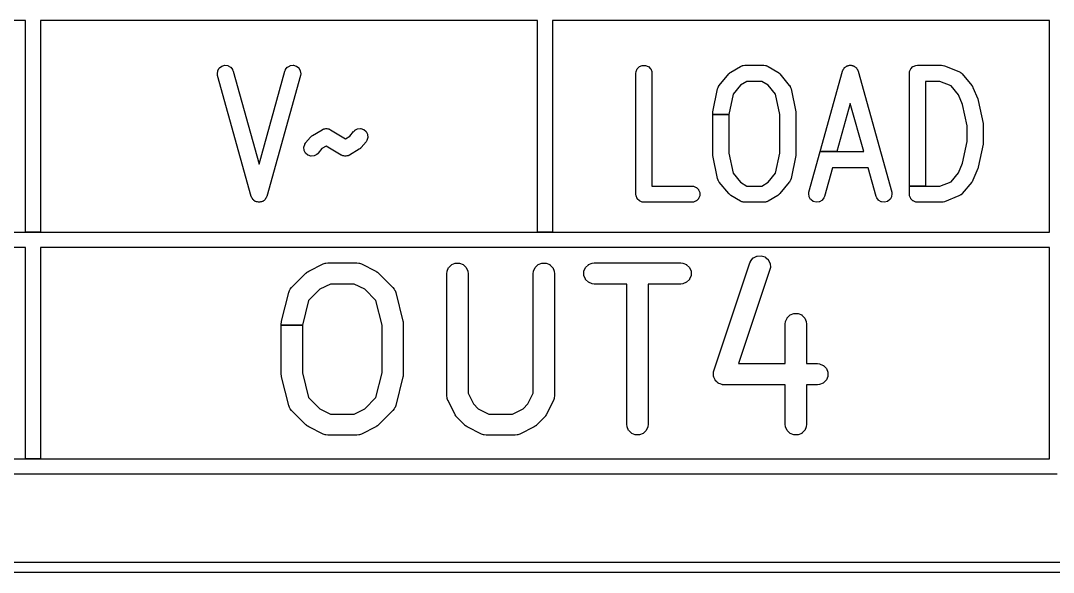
# Model space of a CAD drawing. Header units: inches. Extents: x 0 to 2.68, y 0 to 2.67.
# Drawn here: x 2.0684 to 2.4718, y -0.002 to 0.2136 of the extents above; entities that cross this region are included whole.
import ezdxf

# ---------------------------------------------------------------- set-up
doc = ezdxf.new("R2010")
doc.units = ezdxf.units.IN
doc.header["$MEASUREMENT"] = 0
doc.layers.add('Edge.Cuts', color=254, linetype='CONTINUOUS', true_color=0xd0d2cd)

msp = doc.modelspace()

# ---------------------------------------------------------------- linework, layer by layer
at = {"layer": 'Edge.Cuts', "linetype": 'CONTINUOUS'}
for p, q in [((2.07028, 0.21358), (1.87618, 0.21358)), ((2.07028, 0.13091), (2.07028, 0.21358)), ((2.27028, 0.21358), (2.07618, 0.21358)), ((2.07618, 0.21358), (2.07618, 0.13091)), ((2.27028, 0.13091), (2.27028, 0.21358)), ((2.47028, 0.21358), (2.27618, 0.21358)), ((2.27618, 0.21358), (2.27618, 0.13091)), ((2.47028, 0.13091), (2.47028, 0.21358)), ((2.14527, 0.19282), (2.14541, 0.19397)), ((2.14541, 0.19397), (2.14543, 0.19404)), ((2.14543, 0.19404), (2.146, 0.19504)), ((2.146, 0.19504), (2.14605, 0.1951)), ((2.14605, 0.1951), (2.14696, 0.19581)), ((2.14696, 0.19581), (2.14702, 0.19584)), ((2.14702, 0.19584), (2.14813, 0.19615)), ((2.14813, 0.19615), (2.14821, 0.19616)), ((2.14821, 0.19616), (2.14935, 0.19602)), ((2.14935, 0.19602), (2.14943, 0.19599)), ((2.14943, 0.19599), (2.15043, 0.19543)), ((2.15043, 0.19543), (2.15049, 0.19538)), ((2.15049, 0.19538), (2.1512, 0.19447)), ((2.1512, 0.19447), (2.15123, 0.19442)), ((2.15123, 0.19442), (2.15144, 0.19388)), ((2.15144, 0.19388), (2.15144, 0.19386)), ((2.15144, 0.19386), (2.16153, 0.15754)), ((2.16153, 0.15754), (2.17162, 0.19386)), ((2.17162, 0.19388), (2.17183, 0.19442)), ((2.17162, 0.19386), (2.17162, 0.19388)), ((2.17183, 0.19442), (2.17186, 0.19447)), ((2.17186, 0.19447), (2.17257, 0.19538)), ((2.17257, 0.19538), (2.17263, 0.19543)), ((2.17263, 0.19543), (2.17363, 0.19599)), ((2.17363, 0.19599), (2.17371, 0.19602)), ((2.17371, 0.19602), (2.17485, 0.19616)), ((2.17485, 0.19616), (2.17493, 0.19615)), ((2.17493, 0.19615), (2.17604, 0.19584)), ((2.17604, 0.19584), (2.1761, 0.19581)), ((2.1761, 0.19581), (2.17701, 0.1951)), ((2.17701, 0.1951), (2.17706, 0.19504)), ((2.17706, 0.19504), (2.17763, 0.19404)), ((2.17763, 0.19404), (2.17765, 0.19397)), ((2.17765, 0.19397), (2.17779, 0.19282)), ((2.3087, 0.19304), (2.30876, 0.19361)), ((2.30876, 0.19361), (2.30877, 0.19367)), ((2.30877, 0.19367), (2.30921, 0.19473)), ((2.30921, 0.19473), (2.30925, 0.1948)), ((2.30925, 0.1948), (2.31007, 0.19561)), ((2.31007, 0.19561), (2.31013, 0.19565)), ((2.31013, 0.19565), (2.3112, 0.1961)), ((2.3112, 0.1961), (2.31127, 0.19611)), ((2.31127, 0.19611), (2.31242, 0.19611)), ((2.31242, 0.19611), (2.3125, 0.1961)), ((2.3125, 0.1961), (2.31356, 0.19565)), ((2.31356, 0.19565), (2.31363, 0.19561)), ((2.31363, 0.19561), (2.31444, 0.1948)), ((2.31444, 0.1948), (2.31449, 0.19473)), ((2.31449, 0.19473), (2.31493, 0.19367)), ((2.31493, 0.19367), (2.31494, 0.19361)), ((2.31494, 0.19361), (2.315, 0.19304)), ((2.34585, 0.19347), (2.3496, 0.19572)), ((2.3496, 0.19572), (2.34962, 0.19573)), ((2.34962, 0.19573), (2.35014, 0.19598)), ((2.35014, 0.19598), (2.35019, 0.19599)), ((2.35019, 0.19599), (2.35039, 0.19602)), ((2.35039, 0.19602), (2.35057, 0.1961)), ((2.35057, 0.1961), (2.35062, 0.19611)), ((2.35062, 0.19611), (2.3512, 0.19617)), ((2.3512, 0.19617), (2.35122, 0.19617)), ((2.35122, 0.19617), (2.35872, 0.19617)), ((2.35872, 0.19617), (2.35874, 0.19617)), ((2.35874, 0.19617), (2.35931, 0.19611)), ((2.35931, 0.19611), (2.35937, 0.1961)), ((2.35937, 0.1961), (2.35955, 0.19602)), ((2.35955, 0.19602), (2.35974, 0.19599)), ((2.35974, 0.19599), (2.3598, 0.19598)), ((2.3598, 0.19598), (2.36032, 0.19573)), ((2.36032, 0.19573), (2.36034, 0.19572)), ((2.36034, 0.19572), (2.36409, 0.19347)), ((2.3807, 0.16242), (2.38943, 0.19386)), ((2.38943, 0.19388), (2.38946, 0.19395)), ((2.38943, 0.19386), (2.38943, 0.19388)), ((2.38946, 0.19397), (2.38949, 0.19404)), ((2.38946, 0.19395), (2.38946, 0.19397)), ((2.38949, 0.19404), (2.38952, 0.19409)), ((2.38952, 0.19409), (2.38964, 0.19442)), ((2.38964, 0.19442), (2.38967, 0.19447)), ((2.38967, 0.19447), (2.38988, 0.19474)), ((2.38988, 0.19474), (2.39005, 0.19504)), ((2.39005, 0.19504), (2.3901, 0.1951)), ((2.3901, 0.1951), (2.39026, 0.19522)), ((2.39026, 0.19522), (2.39038, 0.19538)), ((2.39038, 0.19538), (2.39044, 0.19543)), ((2.39044, 0.19543), (2.39074, 0.1956)), ((2.39074, 0.1956), (2.39101, 0.19581)), ((2.39101, 0.19581), (2.39108, 0.19584)), ((2.39108, 0.19584), (2.39127, 0.1959)), ((2.39127, 0.1959), (2.39144, 0.19599)), ((2.39144, 0.19599), (2.39152, 0.19602)), ((2.39152, 0.19602), (2.39186, 0.19606)), ((2.39186, 0.19606), (2.39219, 0.19615)), ((2.39219, 0.19615), (2.39227, 0.19616)), ((2.39227, 0.19616), (2.39246, 0.19613)), ((2.39246, 0.19613), (2.39266, 0.19616)), ((2.39266, 0.19616), (2.39274, 0.19615)), ((2.39274, 0.19615), (2.39307, 0.19606)), ((2.39307, 0.19606), (2.39341, 0.19602)), ((2.39341, 0.19602), (2.39348, 0.19599)), ((2.39348, 0.19599), (2.39366, 0.1959)), ((2.39366, 0.1959), (2.39385, 0.19584)), ((2.39385, 0.19584), (2.39391, 0.19581)), ((2.39391, 0.19581), (2.39419, 0.1956)), ((2.39419, 0.1956), (2.39449, 0.19543)), ((2.39449, 0.19543), (2.39454, 0.19538)), ((2.39454, 0.19538), (2.39467, 0.19522)), ((2.39467, 0.19522), (2.39482, 0.1951)), ((2.39482, 0.1951), (2.39487, 0.19504)), ((2.39487, 0.19504), (2.39504, 0.19474)), ((2.39504, 0.19474), (2.39525, 0.19447)), ((2.39525, 0.19447), (2.39528, 0.19442)), ((2.39528, 0.19442), (2.39541, 0.19409)), ((2.39541, 0.19409), (2.39544, 0.19404)), ((2.39544, 0.19404), (2.39546, 0.19397)), ((2.39546, 0.19397), (2.39547, 0.19395)), ((2.39547, 0.19395), (2.39549, 0.19388)), ((2.39549, 0.19388), (2.3955, 0.19386)), ((2.3955, 0.19386), (2.40862, 0.14662)), ((2.41556, 0.19304), (2.41562, 0.19361)), ((2.41562, 0.19361), (2.41563, 0.19367)), ((2.41563, 0.19367), (2.41607, 0.19473)), ((2.41607, 0.19473), (2.41612, 0.1948)), ((2.41612, 0.1948), (2.41693, 0.19561)), ((2.41693, 0.19561), (2.41699, 0.19565)), ((2.41699, 0.19565), (2.41806, 0.1961)), ((2.41806, 0.1961), (2.41811, 0.19611)), ((2.41811, 0.19611), (2.41869, 0.19617)), ((2.41869, 0.19617), (2.41871, 0.19617)), ((2.41871, 0.19617), (2.42808, 0.19617)), ((2.42808, 0.19617), (2.4281, 0.19617)), ((2.4281, 0.19617), (2.4286, 0.19612)), ((2.4286, 0.19612), (2.42862, 0.19612)), ((2.42862, 0.19612), (2.42868, 0.19611)), ((2.42868, 0.19611), (2.42868, 0.19611)), ((2.42868, 0.19611), (2.42868, 0.19611)), ((2.42868, 0.19611), (2.42868, 0.19611)), ((2.42868, 0.19611), (2.42868, 0.19611)), ((2.42868, 0.19611), (2.42874, 0.1961)), ((2.42874, 0.1961), (2.42875, 0.19609)), ((2.42875, 0.19609), (2.42924, 0.19595)), ((2.42924, 0.19595), (2.42925, 0.19594)), ((2.42925, 0.19594), (2.43488, 0.19369)), ((2.43488, 0.19369), (2.4349, 0.19368)), ((2.4349, 0.19368), (2.43541, 0.19342)), ((2.14527, 0.19276), (2.14527, 0.19282)), ((2.14537, 0.19219), (2.14527, 0.19276)), ((2.14537, 0.19218), (2.14537, 0.19219)), ((2.1585, 0.14493), (2.14537, 0.19218)), ((2.17769, 0.19218), (2.16456, 0.14493)), ((2.17779, 0.19276), (2.17769, 0.19219)), ((2.17769, 0.19219), (2.17769, 0.19218)), ((2.17779, 0.19282), (2.17779, 0.19276)), ((2.3087, 0.19302), (2.3087, 0.19304)), ((2.3087, 0.14577), (2.3087, 0.19302)), ((2.315, 0.19304), (2.315, 0.19302)), ((2.315, 0.19302), (2.315, 0.14892)), ((2.3413, 0.18829), (2.34505, 0.19278)), ((2.34505, 0.19278), (2.34506, 0.1928)), ((2.34506, 0.1928), (2.34529, 0.19302)), ((2.34529, 0.19302), (2.34533, 0.19307)), ((2.34533, 0.19307), (2.34537, 0.19311)), ((2.34537, 0.19311), (2.34542, 0.19316)), ((2.34542, 0.19316), (2.34547, 0.19321)), ((2.34547, 0.19321), (2.34552, 0.19324)), ((2.34552, 0.19324), (2.34558, 0.19327)), ((2.34558, 0.19327), (2.34583, 0.19346)), ((2.34583, 0.19346), (2.34585, 0.19347)), ((2.35209, 0.18987), (2.34955, 0.18834)), ((2.35785, 0.18987), (2.35209, 0.18987)), ((2.36039, 0.18834), (2.35785, 0.18987)), ((2.36409, 0.19347), (2.3641, 0.19346)), ((2.3641, 0.19346), (2.36436, 0.19327)), ((2.36436, 0.19327), (2.36441, 0.19324)), ((2.36441, 0.19324), (2.36446, 0.19321)), ((2.36446, 0.19321), (2.36451, 0.19316)), ((2.36451, 0.19316), (2.36457, 0.19311)), ((2.36457, 0.19311), (2.36461, 0.19307)), ((2.36461, 0.19307), (2.36465, 0.19302)), ((2.36465, 0.19302), (2.36487, 0.1928)), ((2.36487, 0.1928), (2.36489, 0.19278)), ((2.36489, 0.19278), (2.36864, 0.18829)), ((2.41556, 0.19302), (2.41556, 0.19304)), ((2.41556, 0.14892), (2.41556, 0.19302)), ((2.42748, 0.18987), (2.42186, 0.18987)), ((2.42186, 0.18987), (2.42186, 0.14892)), ((2.4318, 0.18814), (2.42748, 0.18987)), ((2.43541, 0.19342), (2.43546, 0.19338)), ((2.43546, 0.19338), (2.43555, 0.1933)), ((2.43555, 0.1933), (2.43566, 0.19324)), ((2.43566, 0.19324), (2.4357, 0.19321)), ((2.4357, 0.19321), (2.43611, 0.1928)), ((2.43611, 0.1928), (2.43613, 0.19278)), ((2.43613, 0.19278), (2.43988, 0.18829)), ((2.33876, 0.17791), (2.34064, 0.18691)), ((2.34064, 0.18693), (2.34081, 0.18748)), ((2.34064, 0.18691), (2.34064, 0.18693)), ((2.34081, 0.18748), (2.34084, 0.18753)), ((2.34084, 0.18753), (2.3409, 0.18763)), ((2.3409, 0.18763), (2.34094, 0.18774)), ((2.34094, 0.18774), (2.34096, 0.18779)), ((2.34096, 0.18779), (2.34129, 0.18827)), ((2.34129, 0.18827), (2.3413, 0.18829)), ((2.34955, 0.18834), (2.34664, 0.18486)), ((2.36329, 0.18486), (2.36039, 0.18834)), ((2.36864, 0.18829), (2.36865, 0.18827)), ((2.36865, 0.18827), (2.36897, 0.18779)), ((2.36897, 0.18779), (2.369, 0.18774)), ((2.369, 0.18774), (2.36903, 0.18763)), ((2.36903, 0.18763), (2.3691, 0.18753)), ((2.3691, 0.18753), (2.36912, 0.18748)), ((2.36912, 0.18748), (2.3693, 0.18693)), ((2.3693, 0.18693), (2.3693, 0.18691)), ((2.3693, 0.18691), (2.37117, 0.17791)), ((2.43473, 0.18462), (2.4318, 0.18814)), ((2.43988, 0.18829), (2.43989, 0.18827)), ((2.43989, 0.18827), (2.44001, 0.18809)), ((2.44001, 0.18809), (2.44005, 0.18805)), ((2.44005, 0.18805), (2.44008, 0.18801)), ((2.44008, 0.18801), (2.44014, 0.1879)), ((2.44014, 0.1879), (2.44021, 0.18779)), ((2.44021, 0.18779), (2.44024, 0.18774)), ((2.44024, 0.18774), (2.44026, 0.18769)), ((2.44026, 0.18769), (2.44036, 0.1875)), ((2.44036, 0.1875), (2.44037, 0.18748)), ((2.44037, 0.18748), (2.44224, 0.18298)), ((2.34664, 0.18486), (2.34499, 0.17695)), ((2.36494, 0.17695), (2.36329, 0.18486)), ((2.43631, 0.18083), (2.43473, 0.18462)), ((2.44224, 0.18298), (2.44225, 0.18296)), ((2.44225, 0.18296), (2.44233, 0.1827)), ((2.44233, 0.1827), (2.44241, 0.18243)), ((2.44241, 0.18243), (2.44242, 0.18241)), ((2.44242, 0.18241), (2.44429, 0.17341)), ((2.3387, 0.17732), (2.33873, 0.17759)), ((2.33873, 0.17759), (2.33875, 0.17787)), ((2.33875, 0.17787), (2.33876, 0.17788)), ((2.33876, 0.17789), (2.33876, 0.17791)), ((2.33876, 0.17788), (2.33876, 0.17789)), ((2.37117, 0.17791), (2.37118, 0.17789)), ((2.37118, 0.17789), (2.37118, 0.17788)), ((2.37118, 0.17788), (2.37118, 0.17787)), ((2.37118, 0.17787), (2.37121, 0.17759)), ((2.37121, 0.17759), (2.37124, 0.17732)), ((2.39246, 0.18125), (2.38723, 0.16242)), ((2.39769, 0.16242), (2.39246, 0.18125)), ((2.43806, 0.17245), (2.43631, 0.18083)), ((2.3387, 0.1773), (2.3387, 0.17732)), ((2.3387, 0.17729), (2.3387, 0.1773)), ((2.3387, 0.17727), (2.3387, 0.17729)), ((2.3387, 0.17695), (2.3387, 0.17727)), ((2.3387, 0.16152), (2.3387, 0.17695)), ((2.3387, 0.17695), (2.34499, 0.17695)), ((2.34499, 0.17695), (2.3387, 0.17695)), ((2.34499, 0.17695), (2.34499, 0.16185)), ((2.36494, 0.16185), (2.36494, 0.17695)), ((2.37124, 0.17732), (2.37124, 0.1773)), ((2.37124, 0.1773), (2.37124, 0.17729)), ((2.37124, 0.17729), (2.37124, 0.17727)), ((2.37124, 0.17727), (2.37124, 0.16152)), ((2.18241, 0.16872), (2.18616, 0.17097)), ((2.18616, 0.17097), (2.18617, 0.17098)), ((2.18617, 0.17098), (2.18635, 0.17107)), ((2.18635, 0.17107), (2.1864, 0.1711)), ((2.1864, 0.1711), (2.18647, 0.17113)), ((2.18647, 0.17113), (2.18652, 0.17114)), ((2.18652, 0.17114), (2.1867, 0.17123)), ((2.1867, 0.17123), (2.18675, 0.17125)), ((2.18675, 0.17125), (2.18717, 0.17131)), ((2.18717, 0.17131), (2.18759, 0.17141)), ((2.18759, 0.17141), (2.18766, 0.17142)), ((2.18766, 0.17142), (2.18778, 0.1714)), ((2.18778, 0.1714), (2.18789, 0.17142)), ((2.18789, 0.17142), (2.18797, 0.17141)), ((2.18797, 0.17141), (2.18838, 0.17131)), ((2.18838, 0.17131), (2.1888, 0.17125)), ((2.1888, 0.17125), (2.18886, 0.17123)), ((2.18886, 0.17123), (2.18903, 0.17114)), ((2.18903, 0.17114), (2.18909, 0.17113)), ((2.18909, 0.17113), (2.18915, 0.1711)), ((2.18915, 0.1711), (2.1892, 0.17107)), ((2.1892, 0.17107), (2.18938, 0.17098)), ((2.18938, 0.17098), (2.1894, 0.17097)), ((2.1894, 0.17097), (2.19528, 0.16744)), ((2.19695, 0.16845), (2.19848, 0.17029)), ((2.19848, 0.17029), (2.19849, 0.1703)), ((2.19849, 0.1703), (2.19891, 0.17071)), ((2.19891, 0.17071), (2.19895, 0.17074)), ((2.19895, 0.17074), (2.19997, 0.17128)), ((2.19997, 0.17128), (2.20005, 0.1713)), ((2.20005, 0.1713), (2.20119, 0.1714)), ((2.20119, 0.1714), (2.20127, 0.1714)), ((2.20127, 0.1714), (2.20237, 0.17105)), ((2.20237, 0.17105), (2.20244, 0.17102)), ((2.20244, 0.17102), (2.20332, 0.17028)), ((2.20332, 0.17028), (2.20337, 0.17022)), ((2.20337, 0.17022), (2.20391, 0.1692)), ((2.43806, 0.16635), (2.43806, 0.17245)), ((2.44429, 0.17341), (2.44429, 0.17339)), ((2.44429, 0.17339), (2.44429, 0.17338)), ((2.44429, 0.17338), (2.4443, 0.17337)), ((2.4443, 0.17337), (2.44433, 0.17309)), ((2.44433, 0.17309), (2.44436, 0.17282)), ((2.44436, 0.17282), (2.44435, 0.1728)), ((2.44435, 0.1728), (2.44436, 0.17279)), ((2.44436, 0.17279), (2.44436, 0.17277)), ((2.44436, 0.17277), (2.44436, 0.16602)), ((2.1794, 0.16529), (2.17972, 0.16577)), ((2.17972, 0.16577), (2.17973, 0.16579)), ((2.17973, 0.16579), (2.18161, 0.16804)), ((2.18161, 0.16804), (2.18162, 0.16805)), ((2.18162, 0.16805), (2.18185, 0.16828)), ((2.18185, 0.16828), (2.18188, 0.16833)), ((2.18188, 0.16833), (2.18193, 0.16837)), ((2.18193, 0.16837), (2.18198, 0.16841)), ((2.18198, 0.16841), (2.18203, 0.16846)), ((2.18203, 0.16846), (2.18208, 0.16849)), ((2.18208, 0.16849), (2.18213, 0.16852)), ((2.18213, 0.16852), (2.18239, 0.16871)), ((2.18239, 0.16871), (2.18241, 0.16872)), ((2.19528, 0.16744), (2.19695, 0.16845)), ((2.20332, 0.16625), (2.20144, 0.16401)), ((2.20333, 0.16627), (2.20332, 0.16625)), ((2.20366, 0.16675), (2.20333, 0.16627)), ((2.20368, 0.1668), (2.20366, 0.16675)), ((2.20402, 0.1679), (2.20368, 0.1668)), ((2.20391, 0.1692), (2.20393, 0.16912)), ((2.20393, 0.16912), (2.20403, 0.16798)), ((2.20403, 0.16798), (2.20402, 0.1679)), ((2.43631, 0.15796), (2.43806, 0.16635)), ((2.44429, 0.16538), (2.44242, 0.15638)), ((2.4443, 0.16543), (2.44429, 0.16541)), ((2.44429, 0.16541), (2.44429, 0.1654)), ((2.44429, 0.1654), (2.44429, 0.16538)), ((2.44433, 0.1657), (2.4443, 0.16543)), ((2.44436, 0.16597), (2.44433, 0.1657)), ((2.44436, 0.166), (2.44435, 0.16599)), ((2.44435, 0.16599), (2.44436, 0.16597)), ((2.44436, 0.16602), (2.44436, 0.166)), ((2.17902, 0.16407), (2.17903, 0.16414)), ((2.17912, 0.16292), (2.17902, 0.16407)), ((2.17903, 0.16414), (2.17937, 0.16524)), ((2.17915, 0.16284), (2.17912, 0.16292)), ((2.17968, 0.16182), (2.17915, 0.16284)), ((2.17937, 0.16524), (2.1794, 0.16529)), ((2.17973, 0.16176), (2.17968, 0.16182)), ((2.18061, 0.16103), (2.17973, 0.16176)), ((2.18415, 0.16133), (2.1841, 0.1613)), ((2.18456, 0.16174), (2.18415, 0.16133)), ((2.18457, 0.16176), (2.18456, 0.16174)), ((2.1861, 0.1636), (2.18457, 0.16176)), ((2.18778, 0.1646), (2.1861, 0.1636)), ((2.19366, 0.16107), (2.18778, 0.1646)), ((2.20065, 0.16332), (2.1969, 0.16107)), ((2.20066, 0.16333), (2.20065, 0.16332)), ((2.20092, 0.16352), (2.20066, 0.16333)), ((2.20097, 0.16355), (2.20092, 0.16352)), ((2.20102, 0.16358), (2.20097, 0.16355)), ((2.20107, 0.16363), (2.20102, 0.16358)), ((2.20113, 0.16368), (2.20107, 0.16363)), ((2.20117, 0.16372), (2.20113, 0.16368)), ((2.2012, 0.16377), (2.20117, 0.16372)), ((2.20143, 0.16399), (2.2012, 0.16377)), ((2.20144, 0.16401), (2.20143, 0.16399)), ((2.3387, 0.1615), (2.3387, 0.16152)), ((2.3387, 0.16149), (2.3387, 0.1615)), ((2.3387, 0.16147), (2.3387, 0.16149)), ((2.33873, 0.1612), (2.3387, 0.16147)), ((2.34499, 0.16185), (2.34664, 0.15394)), ((2.36329, 0.15394), (2.36494, 0.16185)), ((2.37124, 0.16147), (2.37121, 0.1612)), ((2.37124, 0.16152), (2.37124, 0.1615)), ((2.37124, 0.1615), (2.37124, 0.16149)), ((2.37124, 0.16149), (2.37124, 0.16147)), ((2.37631, 0.14662), (2.3807, 0.16242)), ((2.3807, 0.16242), (2.38723, 0.16242)), ((2.38723, 0.16242), (2.3807, 0.16242)), ((2.38723, 0.16242), (2.39769, 0.16242)), ((2.18068, 0.16099), (2.18061, 0.16103)), ((2.18178, 0.16065), (2.18068, 0.16099)), ((2.18186, 0.16064), (2.18178, 0.16065)), ((2.18301, 0.16074), (2.18186, 0.16064)), ((2.18308, 0.16077), (2.18301, 0.16074)), ((2.1841, 0.1613), (2.18308, 0.16077)), ((2.19367, 0.16106), (2.19366, 0.16107)), ((2.19385, 0.16098), (2.19367, 0.16106)), ((2.1939, 0.16094), (2.19385, 0.16098)), ((2.19397, 0.16091), (2.1939, 0.16094)), ((2.19402, 0.1609), (2.19397, 0.16091)), ((2.1942, 0.16081), (2.19402, 0.1609)), ((2.19425, 0.1608), (2.1942, 0.16081)), ((2.19467, 0.16073), (2.19425, 0.1608)), ((2.19508, 0.16063), (2.19467, 0.16073)), ((2.19516, 0.16063), (2.19508, 0.16063)), ((2.19528, 0.16064), (2.19516, 0.16063)), ((2.19539, 0.16063), (2.19528, 0.16064)), ((2.19547, 0.16063), (2.19539, 0.16063)), ((2.19588, 0.16073), (2.19547, 0.16063)), ((2.1963, 0.1608), (2.19588, 0.16073)), ((2.19636, 0.16081), (2.1963, 0.1608)), ((2.19653, 0.1609), (2.19636, 0.16081)), ((2.19658, 0.16091), (2.19653, 0.1609)), ((2.19665, 0.16094), (2.19658, 0.16091)), ((2.1967, 0.16098), (2.19665, 0.16094)), ((2.19688, 0.16106), (2.1967, 0.16098)), ((2.1969, 0.16107), (2.19688, 0.16106)), ((2.33875, 0.16093), (2.33873, 0.1612)), ((2.33873, 0.1612), (2.33873, 0.1612)), ((2.33876, 0.16091), (2.33875, 0.16093)), ((2.33876, 0.1609), (2.33876, 0.16091)), ((2.33876, 0.16088), (2.33876, 0.1609)), ((2.34064, 0.15188), (2.33876, 0.16088)), ((2.37117, 0.16088), (2.3693, 0.15188)), ((2.37118, 0.1609), (2.37117, 0.16088)), ((2.37121, 0.1612), (2.37118, 0.16093)), ((2.37118, 0.16093), (2.37118, 0.16091)), ((2.37118, 0.16091), (2.37118, 0.1609)), ((2.43473, 0.15417), (2.43631, 0.15796)), ((2.34664, 0.15394), (2.34955, 0.15045)), ((2.36039, 0.15045), (2.36329, 0.15394)), ((2.38548, 0.15612), (2.38237, 0.14493)), ((2.39944, 0.15612), (2.38548, 0.15612)), ((2.40255, 0.14493), (2.39944, 0.15612)), ((2.4318, 0.15065), (2.43473, 0.15417)), ((2.44224, 0.15581), (2.44037, 0.15131)), ((2.44225, 0.15583), (2.44224, 0.15581)), ((2.44233, 0.15609), (2.44225, 0.15583)), ((2.44241, 0.15636), (2.44233, 0.15609)), ((2.44233, 0.15609), (2.44233, 0.15609)), ((2.44242, 0.15638), (2.44241, 0.15636)), ((2.34064, 0.15186), (2.34064, 0.15188)), ((2.34081, 0.15131), (2.34064, 0.15186)), ((2.34084, 0.15126), (2.34081, 0.15131)), ((2.3409, 0.15116), (2.34084, 0.15126)), ((2.34094, 0.15105), (2.3409, 0.15116)), ((2.34096, 0.151), (2.34094, 0.15105)), ((2.34129, 0.15052), (2.34096, 0.151)), ((2.3413, 0.15051), (2.34129, 0.15052)), ((2.34505, 0.14601), (2.3413, 0.15051)), ((2.34955, 0.15045), (2.35209, 0.14892)), ((2.35785, 0.14892), (2.36039, 0.15045)), ((2.36864, 0.15051), (2.36489, 0.14601)), ((2.36865, 0.15052), (2.36864, 0.15051)), ((2.36897, 0.151), (2.36865, 0.15052)), ((2.369, 0.15105), (2.36897, 0.151)), ((2.36903, 0.15116), (2.369, 0.15105)), ((2.3691, 0.15126), (2.36903, 0.15116)), ((2.36912, 0.15131), (2.3691, 0.15126)), ((2.3693, 0.15186), (2.36912, 0.15131)), ((2.3693, 0.15188), (2.3693, 0.15186)), ((2.42748, 0.14892), (2.4318, 0.15065)), ((2.43988, 0.15051), (2.43613, 0.14601)), ((2.43989, 0.15052), (2.43988, 0.15051)), ((2.44001, 0.1507), (2.43989, 0.15052)), ((2.44005, 0.15074), (2.44001, 0.1507)), ((2.44008, 0.15078), (2.44005, 0.15074)), ((2.44014, 0.1509), (2.44008, 0.15078)), ((2.44021, 0.151), (2.44014, 0.1509)), ((2.44024, 0.15105), (2.44021, 0.151)), ((2.44026, 0.15111), (2.44024, 0.15105)), ((2.44036, 0.15129), (2.44026, 0.15111)), ((2.44037, 0.15131), (2.44036, 0.15129)), ((2.3087, 0.14575), (2.3087, 0.14577)), ((2.30876, 0.14518), (2.3087, 0.14575)), ((2.315, 0.14892), (2.3306, 0.14892)), ((2.3306, 0.14892), (2.33062, 0.14892)), ((2.33062, 0.14892), (2.33119, 0.14887)), ((2.33119, 0.14887), (2.33125, 0.14885)), ((2.33125, 0.14885), (2.33231, 0.14841)), ((2.33231, 0.14841), (2.33238, 0.14837)), ((2.33238, 0.14837), (2.33319, 0.14755)), ((2.33319, 0.14755), (2.33323, 0.14749)), ((2.33323, 0.14749), (2.33367, 0.14643)), ((2.33367, 0.14643), (2.33369, 0.14635)), ((2.33369, 0.1452), (2.33367, 0.14512)), ((2.33369, 0.14635), (2.33369, 0.1452)), ((2.34506, 0.14599), (2.34505, 0.14601)), ((2.34529, 0.14577), (2.34506, 0.14599)), ((2.34533, 0.14572), (2.34529, 0.14577)), ((2.34537, 0.14568), (2.34533, 0.14572)), ((2.34542, 0.14564), (2.34537, 0.14568)), ((2.34547, 0.14559), (2.34542, 0.14564)), ((2.34552, 0.14555), (2.34547, 0.14559)), ((2.34558, 0.14552), (2.34552, 0.14555)), ((2.34583, 0.14533), (2.34558, 0.14552)), ((2.34585, 0.14532), (2.34583, 0.14533)), ((2.3496, 0.14307), (2.34585, 0.14532)), ((2.35209, 0.14892), (2.35785, 0.14892)), ((2.36409, 0.14532), (2.36034, 0.14307)), ((2.3641, 0.14533), (2.36409, 0.14532)), ((2.36436, 0.14552), (2.3641, 0.14533)), ((2.36441, 0.14555), (2.36436, 0.14552)), ((2.36446, 0.14559), (2.36441, 0.14555)), ((2.36451, 0.14564), (2.36446, 0.14559)), ((2.36457, 0.14568), (2.36451, 0.14564)), ((2.36461, 0.14572), (2.36457, 0.14568)), ((2.36465, 0.14577), (2.36461, 0.14572)), ((2.36487, 0.14599), (2.36465, 0.14577)), ((2.36489, 0.14601), (2.36487, 0.14599)), ((2.3762, 0.14603), (2.3763, 0.1466)), ((2.3762, 0.14597), (2.3762, 0.14603)), ((2.37634, 0.14483), (2.3762, 0.14597)), ((2.3763, 0.1466), (2.37631, 0.14662)), ((2.40873, 0.14597), (2.40859, 0.14483)), ((2.40862, 0.14662), (2.40863, 0.1466)), ((2.40863, 0.1466), (2.40873, 0.14603)), ((2.40873, 0.14603), (2.40873, 0.14597)), ((2.41556, 0.14577), (2.41556, 0.14892)), ((2.41556, 0.14892), (2.42186, 0.14892)), ((2.42186, 0.14892), (2.41556, 0.14892)), ((2.41556, 0.14575), (2.41556, 0.14577)), ((2.41562, 0.14518), (2.41556, 0.14575)), ((2.42186, 0.14892), (2.42748, 0.14892)), ((2.43541, 0.14537), (2.4349, 0.14511)), ((2.43546, 0.14541), (2.43541, 0.14537)), ((2.43555, 0.14549), (2.43546, 0.14541)), ((2.43566, 0.14555), (2.43555, 0.14549)), ((2.4357, 0.14559), (2.43566, 0.14555)), ((2.43611, 0.14599), (2.4357, 0.14559)), ((2.43613, 0.14601), (2.43611, 0.14599)), ((2.1585, 0.14491), (2.1585, 0.14493)), ((2.15853, 0.14484), (2.1585, 0.14491)), ((2.15853, 0.14483), (2.15853, 0.14484)), ((2.15855, 0.14475), (2.15853, 0.14483)), ((2.15858, 0.1447), (2.15855, 0.14475)), ((2.15871, 0.14437), (2.15858, 0.1447)), ((2.15874, 0.14432), (2.15871, 0.14437)), ((2.15895, 0.14405), (2.15874, 0.14432)), ((2.15912, 0.14375), (2.15895, 0.14405)), ((2.15917, 0.14369), (2.15912, 0.14375)), ((2.15933, 0.14357), (2.15917, 0.14369)), ((2.15945, 0.14341), (2.15933, 0.14357)), ((2.15951, 0.14336), (2.15945, 0.14341)), ((2.15981, 0.1432), (2.15951, 0.14336)), ((2.16008, 0.14298), (2.15981, 0.1432)), ((2.16015, 0.14295), (2.16008, 0.14298)), ((2.16034, 0.1429), (2.16015, 0.14295)), ((2.16051, 0.1428), (2.16034, 0.1429)), ((2.16058, 0.14277), (2.16051, 0.1428)), ((2.16092, 0.14273), (2.16058, 0.14277)), ((2.16126, 0.14264), (2.16092, 0.14273)), ((2.16133, 0.14263), (2.16126, 0.14264)), ((2.16153, 0.14266), (2.16133, 0.14263)), ((2.16173, 0.14263), (2.16153, 0.14266)), ((2.1618, 0.14264), (2.16173, 0.14263)), ((2.16213, 0.14273), (2.1618, 0.14264)), ((2.16248, 0.14277), (2.16213, 0.14273)), ((2.16255, 0.1428), (2.16248, 0.14277)), ((2.16272, 0.1429), (2.16255, 0.1428)), ((2.16291, 0.14295), (2.16272, 0.1429)), ((2.16298, 0.14298), (2.16291, 0.14295)), ((2.16325, 0.1432), (2.16298, 0.14298)), ((2.16355, 0.14336), (2.16325, 0.1432)), ((2.16361, 0.14341), (2.16355, 0.14336)), ((2.16373, 0.14357), (2.16361, 0.14341)), ((2.16389, 0.14369), (2.16373, 0.14357)), ((2.16394, 0.14375), (2.16389, 0.14369)), ((2.16411, 0.14405), (2.16394, 0.14375)), ((2.16432, 0.14432), (2.16411, 0.14405)), ((2.16435, 0.14437), (2.16432, 0.14432)), ((2.16448, 0.1447), (2.16435, 0.14437)), ((2.16451, 0.14475), (2.16448, 0.1447)), ((2.16453, 0.14483), (2.16451, 0.14475)), ((2.16456, 0.14491), (2.16453, 0.14484)), ((2.16453, 0.14484), (2.16453, 0.14483)), ((2.16456, 0.14493), (2.16456, 0.14491)), ((2.30877, 0.14512), (2.30876, 0.14518)), ((2.30921, 0.14406), (2.30877, 0.14512)), ((2.30925, 0.14399), (2.30921, 0.14406)), ((2.31007, 0.14318), (2.30925, 0.14399)), ((2.31013, 0.14314), (2.31007, 0.14318)), ((2.3112, 0.1427), (2.31013, 0.14314)), ((2.31125, 0.14268), (2.3112, 0.1427)), ((2.31183, 0.14263), (2.31125, 0.14268)), ((2.31185, 0.14262), (2.31183, 0.14263)), ((2.3306, 0.14262), (2.31185, 0.14262)), ((2.33062, 0.14263), (2.3306, 0.14262)), ((2.33119, 0.14268), (2.33062, 0.14263)), ((2.33125, 0.1427), (2.33119, 0.14268)), ((2.33231, 0.14314), (2.33125, 0.1427)), ((2.33238, 0.14318), (2.33231, 0.14314)), ((2.33319, 0.14399), (2.33238, 0.14318)), ((2.33323, 0.14406), (2.33319, 0.14399)), ((2.33367, 0.14512), (2.33323, 0.14406)), ((2.34962, 0.14306), (2.3496, 0.14307)), ((2.35014, 0.14282), (2.34962, 0.14306)), ((2.35019, 0.1428), (2.35014, 0.14282)), ((2.35039, 0.14277), (2.35019, 0.1428)), ((2.35057, 0.1427), (2.35039, 0.14277)), ((2.35062, 0.14268), (2.35057, 0.1427)), ((2.3512, 0.14263), (2.35062, 0.14268)), ((2.35122, 0.14262), (2.3512, 0.14263)), ((2.35872, 0.14262), (2.35122, 0.14262)), ((2.35874, 0.14263), (2.35872, 0.14262)), ((2.35931, 0.14268), (2.35874, 0.14263)), ((2.35937, 0.1427), (2.35931, 0.14268)), ((2.35955, 0.14277), (2.35937, 0.1427)), ((2.35974, 0.1428), (2.35955, 0.14277)), ((2.3598, 0.14282), (2.35974, 0.1428)), ((2.36032, 0.14306), (2.3598, 0.14282)), ((2.36034, 0.14307), (2.36032, 0.14306)), ((2.37636, 0.14475), (2.37634, 0.14483)), ((2.37693, 0.14375), (2.37636, 0.14475)), ((2.37698, 0.14369), (2.37693, 0.14375)), ((2.37789, 0.14298), (2.37698, 0.14369)), ((2.37796, 0.14295), (2.37789, 0.14298)), ((2.37907, 0.14264), (2.37796, 0.14295)), ((2.37914, 0.14263), (2.37907, 0.14264)), ((2.38029, 0.14277), (2.37914, 0.14263)), ((2.38036, 0.1428), (2.38029, 0.14277)), ((2.38136, 0.14336), (2.38036, 0.1428)), ((2.38142, 0.14341), (2.38136, 0.14336)), ((2.38213, 0.14432), (2.38142, 0.14341)), ((2.38216, 0.14437), (2.38213, 0.14432)), ((2.38237, 0.14491), (2.38216, 0.14437)), ((2.38237, 0.14493), (2.38237, 0.14491)), ((2.40256, 0.14491), (2.40255, 0.14493)), ((2.40277, 0.14437), (2.40256, 0.14491)), ((2.4028, 0.14432), (2.40277, 0.14437)), ((2.40351, 0.14341), (2.4028, 0.14432)), ((2.40356, 0.14336), (2.40351, 0.14341)), ((2.40457, 0.1428), (2.40356, 0.14336)), ((2.40464, 0.14277), (2.40457, 0.1428)), ((2.40578, 0.14263), (2.40464, 0.14277)), ((2.40586, 0.14264), (2.40578, 0.14263)), ((2.40697, 0.14295), (2.40586, 0.14264)), ((2.40704, 0.14298), (2.40697, 0.14295)), ((2.40795, 0.14369), (2.40704, 0.14298)), ((2.408, 0.14375), (2.40795, 0.14369)), ((2.40856, 0.14475), (2.408, 0.14375)), ((2.40859, 0.14483), (2.40856, 0.14475)), ((2.41563, 0.14512), (2.41562, 0.14518)), ((2.41607, 0.14406), (2.41563, 0.14512)), ((2.41612, 0.14399), (2.41607, 0.14406)), ((2.41693, 0.14318), (2.41612, 0.14399)), ((2.41699, 0.14314), (2.41693, 0.14318)), ((2.41806, 0.1427), (2.41699, 0.14314)), ((2.41811, 0.14268), (2.41806, 0.1427)), ((2.41869, 0.14263), (2.41811, 0.14268)), ((2.41871, 0.14262), (2.41869, 0.14263)), ((2.42808, 0.14262), (2.41871, 0.14262)), ((2.4281, 0.14263), (2.42808, 0.14262)), ((2.4286, 0.14267), (2.4281, 0.14263)), ((2.42862, 0.14267), (2.4286, 0.14267)), ((2.42868, 0.14268), (2.42862, 0.14267)), ((2.42874, 0.1427), (2.42868, 0.14268)), ((2.42868, 0.14268), (2.42868, 0.14268)), ((2.42868, 0.14268), (2.42868, 0.14268)), ((2.42868, 0.14268), (2.42868, 0.14268)), ((2.42868, 0.14268), (2.42868, 0.14268)), ((2.42875, 0.1427), (2.42874, 0.1427)), ((2.42924, 0.14284), (2.42875, 0.1427)), ((2.42925, 0.14285), (2.42924, 0.14284)), ((2.43488, 0.1451), (2.42925, 0.14285)), ((2.4349, 0.14511), (2.43488, 0.1451)), ((1.87618, 0.13091), (2.07028, 0.13091)), ((2.07028, 0.13091), (2.07618, 0.13091)), ((2.07618, 0.13091), (2.07028, 0.13091)), ((2.07618, 0.13091), (2.27028, 0.13091)), ((2.27028, 0.13091), (2.27618, 0.13091)), ((2.27618, 0.13091), (2.27028, 0.13091)), ((2.27618, 0.13091), (2.47028, 0.13091)), ((2.07028, 0.125), (1.67618, 0.125)), ((2.07028, 0.04232), (2.07028, 0.125)), ((2.47028, 0.125), (2.07618, 0.125)), ((2.07618, 0.125), (2.07618, 0.04232)), ((2.35464, 0.12092), (2.35601, 0.12161)), ((2.35601, 0.12161), (2.35609, 0.12163)), ((2.35609, 0.12163), (2.35762, 0.12174)), ((2.35762, 0.12174), (2.3577, 0.12173)), ((2.3577, 0.12173), (2.35915, 0.12124)), ((2.35915, 0.12124), (2.35922, 0.1212)), ((2.35922, 0.1212), (2.36038, 0.1202)), ((2.47028, 0.04232), (2.47028, 0.125)), ((2.18094, 0.11571), (2.18657, 0.11852)), ((2.18657, 0.11852), (2.18658, 0.11853)), ((2.18658, 0.11853), (2.1873, 0.1188)), ((2.1873, 0.1188), (2.18736, 0.11882)), ((2.18736, 0.11882), (2.18747, 0.11882)), ((2.18747, 0.11882), (2.18757, 0.11886)), ((2.18757, 0.11886), (2.18763, 0.11888)), ((2.18763, 0.11888), (2.18839, 0.11895)), ((2.18839, 0.11895), (2.18841, 0.11896)), ((2.18841, 0.11896), (2.19966, 0.11896)), ((2.19966, 0.11896), (2.19968, 0.11895)), ((2.19968, 0.11895), (2.20045, 0.11888)), ((2.20045, 0.11888), (2.20051, 0.11886)), ((2.20051, 0.11886), (2.20061, 0.11882)), ((2.20061, 0.11882), (2.20072, 0.11882)), ((2.20072, 0.11882), (2.20077, 0.1188)), ((2.20077, 0.1188), (2.20149, 0.11853)), ((2.20149, 0.11853), (2.20151, 0.11852)), ((2.20151, 0.11852), (2.20714, 0.11571)), ((2.23499, 0.11567), (2.23558, 0.11708)), ((2.23558, 0.11708), (2.23562, 0.11715)), ((2.23562, 0.11715), (2.23671, 0.11823)), ((2.23671, 0.11823), (2.23677, 0.11828)), ((2.23677, 0.11828), (2.23819, 0.11886)), ((2.23819, 0.11886), (2.23826, 0.11888)), ((2.23826, 0.11888), (2.2398, 0.11888)), ((2.2398, 0.11888), (2.23988, 0.11886)), ((2.23988, 0.11886), (2.2413, 0.11828)), ((2.2413, 0.11828), (2.24136, 0.11823)), ((2.24136, 0.11823), (2.24245, 0.11715)), ((2.24245, 0.11715), (2.24249, 0.11708)), ((2.24249, 0.11708), (2.24308, 0.11567)), ((2.26874, 0.11567), (2.26932, 0.11708)), ((2.26932, 0.11708), (2.26937, 0.11715)), ((2.26937, 0.11715), (2.27045, 0.11823)), ((2.27045, 0.11823), (2.27052, 0.11828)), ((2.27052, 0.11828), (2.27194, 0.11886)), ((2.27194, 0.11886), (2.27201, 0.11888)), ((2.27201, 0.11888), (2.27355, 0.11888)), ((2.27355, 0.11888), (2.27362, 0.11886)), ((2.27362, 0.11886), (2.27504, 0.11828)), ((2.27504, 0.11828), (2.2751, 0.11823)), ((2.2751, 0.11823), (2.27619, 0.11715)), ((2.27619, 0.11715), (2.27623, 0.11708)), ((2.27623, 0.11708), (2.27682, 0.11567)), ((2.28842, 0.11567), (2.28901, 0.11708)), ((2.28901, 0.11708), (2.28905, 0.11715)), ((2.28905, 0.11715), (2.29014, 0.11823)), ((2.29014, 0.11823), (2.2902, 0.11828)), ((2.2902, 0.11828), (2.29162, 0.11886)), ((2.29162, 0.11886), (2.29168, 0.11888)), ((2.29168, 0.11888), (2.29244, 0.11895)), ((2.29244, 0.11895), (2.29246, 0.11896)), ((2.29246, 0.11896), (2.32621, 0.11896)), ((2.32621, 0.11896), (2.32623, 0.11895)), ((2.32623, 0.11895), (2.327, 0.11888)), ((2.327, 0.11888), (2.32705, 0.11886)), ((2.32705, 0.11886), (2.32847, 0.11828)), ((2.32847, 0.11828), (2.32854, 0.11823)), ((2.32854, 0.11823), (2.32962, 0.11715)), ((2.32962, 0.11715), (2.32966, 0.11708)), ((2.32966, 0.11708), (2.33025, 0.11567)), ((2.33916, 0.07676), (2.35322, 0.11894)), ((2.35322, 0.11894), (2.35323, 0.11896)), ((2.35323, 0.11896), (2.35354, 0.11966)), ((2.35354, 0.11966), (2.35357, 0.11971)), ((2.35357, 0.11971), (2.35458, 0.12087)), ((2.35458, 0.12087), (2.35464, 0.12092)), ((2.36038, 0.1202), (2.36043, 0.12014)), ((2.36043, 0.12014), (2.36112, 0.11876)), ((2.36124, 0.1171), (2.36107, 0.11635)), ((2.36112, 0.11876), (2.36114, 0.11869)), ((2.36114, 0.11869), (2.36125, 0.11716)), ((2.36125, 0.11716), (2.36124, 0.1171)), ((2.17424, 0.10931), (2.17987, 0.11493)), ((2.17987, 0.11493), (2.17988, 0.11495)), ((2.17988, 0.11495), (2.18017, 0.11518)), ((2.18017, 0.11518), (2.18023, 0.11525)), ((2.18023, 0.11525), (2.18027, 0.11529)), ((2.18027, 0.11529), (2.18038, 0.11535)), ((2.18038, 0.11535), (2.18048, 0.11544)), ((2.18048, 0.11544), (2.18053, 0.11546)), ((2.18053, 0.11546), (2.18061, 0.1155)), ((2.18061, 0.1155), (2.18092, 0.1157)), ((2.18092, 0.1157), (2.18094, 0.11571)), ((2.20714, 0.11571), (2.20715, 0.1157)), ((2.20715, 0.1157), (2.20747, 0.1155)), ((2.20747, 0.1155), (2.20755, 0.11546)), ((2.20755, 0.11546), (2.2076, 0.11544)), ((2.2076, 0.11544), (2.2077, 0.11535)), ((2.2077, 0.11535), (2.20781, 0.11529)), ((2.20781, 0.11529), (2.20785, 0.11525)), ((2.20785, 0.11525), (2.20791, 0.11518)), ((2.20791, 0.11518), (2.2082, 0.11495)), ((2.2082, 0.11495), (2.20821, 0.11493)), ((2.20821, 0.11493), (2.21383, 0.10931)), ((2.2349, 0.11484), (2.23498, 0.11561)), ((2.2349, 0.11482), (2.2349, 0.11484)), ((2.2349, 0.06702), (2.2349, 0.11482)), ((2.23498, 0.11561), (2.23499, 0.11567)), ((2.24308, 0.11567), (2.24309, 0.11561)), ((2.24309, 0.11561), (2.24317, 0.11484)), ((2.24317, 0.11484), (2.24317, 0.11482)), ((2.24317, 0.11482), (2.24317, 0.06799)), ((2.26864, 0.11482), (2.26865, 0.11484)), ((2.26864, 0.06799), (2.26864, 0.11482)), ((2.26865, 0.11484), (2.26872, 0.11561)), ((2.26872, 0.11561), (2.26874, 0.11567)), ((2.27682, 0.11567), (2.27684, 0.11561)), ((2.27684, 0.11561), (2.27691, 0.11484)), ((2.27691, 0.11484), (2.27691, 0.11482)), ((2.27691, 0.11482), (2.27691, 0.06702)), ((2.28841, 0.11559), (2.28842, 0.11567)), ((2.28841, 0.11405), (2.28841, 0.11559)), ((2.28842, 0.11398), (2.28841, 0.11405)), ((2.28901, 0.11256), (2.28842, 0.11398)), ((2.33025, 0.11398), (2.32966, 0.11256)), ((2.33025, 0.11567), (2.33027, 0.11559)), ((2.33027, 0.11405), (2.33025, 0.11398)), ((2.33027, 0.11559), (2.33027, 0.11405)), ((2.36106, 0.11633), (2.34882, 0.07959)), ((2.36107, 0.11635), (2.36106, 0.11633)), ((2.17374, 0.1087), (2.17423, 0.10929)), ((2.17423, 0.10929), (2.17424, 0.10931)), ((2.18939, 0.11069), (2.18524, 0.10861)), ((2.19869, 0.11069), (2.18939, 0.11069)), ((2.20284, 0.10861), (2.19869, 0.11069)), ((2.21383, 0.10931), (2.21385, 0.10929)), ((2.21385, 0.10929), (2.21434, 0.1087)), ((2.28905, 0.1125), (2.28901, 0.11256)), ((2.29014, 0.11141), (2.28905, 0.1125)), ((2.2902, 0.11137), (2.29014, 0.11141)), ((2.29162, 0.11078), (2.2902, 0.11137)), ((2.29168, 0.11076), (2.29162, 0.11078)), ((2.29244, 0.11069), (2.29168, 0.11076)), ((2.29246, 0.11069), (2.29244, 0.11069)), ((2.3052, 0.11069), (2.29246, 0.11069)), ((2.3052, 0.05577), (2.3052, 0.11069)), ((2.32621, 0.11069), (2.31347, 0.11069)), ((2.31347, 0.11069), (2.31347, 0.05577)), ((2.32623, 0.11069), (2.32621, 0.11069)), ((2.327, 0.11076), (2.32623, 0.11069)), ((2.32705, 0.11078), (2.327, 0.11076)), ((2.32847, 0.11137), (2.32705, 0.11078)), ((2.32854, 0.11141), (2.32847, 0.11137)), ((2.32962, 0.1125), (2.32854, 0.11141)), ((2.32966, 0.11256), (2.32962, 0.1125)), ((2.17034, 0.09614), (2.17315, 0.10739)), ((2.17315, 0.10739), (2.17316, 0.10741)), ((2.17316, 0.10741), (2.17342, 0.10813)), ((2.17342, 0.10813), (2.17345, 0.10818)), ((2.17345, 0.10818), (2.17361, 0.1084)), ((2.17361, 0.1084), (2.17371, 0.10865)), ((2.17371, 0.10865), (2.17374, 0.1087)), ((2.18524, 0.10861), (2.1809, 0.10427)), ((2.20718, 0.10427), (2.20284, 0.10861)), ((2.21434, 0.1087), (2.21437, 0.10865)), ((2.21437, 0.10865), (2.21447, 0.1084)), ((2.21447, 0.1084), (2.21463, 0.10818)), ((2.21463, 0.10818), (2.21466, 0.10813)), ((2.21466, 0.10813), (2.21492, 0.10741)), ((2.21492, 0.10741), (2.21492, 0.10739)), ((2.21492, 0.10739), (2.21773, 0.09614)), ((2.1809, 0.10427), (2.17849, 0.09463)), ((2.20959, 0.09463), (2.20718, 0.10427)), ((2.36716, 0.09598), (2.36775, 0.0974)), ((2.36775, 0.0974), (2.36779, 0.09746)), ((2.36779, 0.09746), (2.36888, 0.09855)), ((2.36888, 0.09855), (2.36894, 0.09859)), ((2.36894, 0.09859), (2.37036, 0.09918)), ((2.37036, 0.09918), (2.37044, 0.09919)), ((2.37044, 0.09919), (2.37197, 0.09919)), ((2.37197, 0.09919), (2.37205, 0.09918)), ((2.37205, 0.09918), (2.37347, 0.09859)), ((2.37347, 0.09859), (2.37353, 0.09855)), ((2.37353, 0.09855), (2.37462, 0.09746)), ((2.37462, 0.09746), (2.37466, 0.0974)), ((2.37466, 0.0974), (2.37525, 0.09598)), ((2.17022, 0.09516), (2.17023, 0.09527)), ((2.17022, 0.09514), (2.17022, 0.09516)), ((2.17022, 0.09463), (2.17022, 0.09514)), ((2.17022, 0.07545), (2.17022, 0.09463)), ((2.17022, 0.09463), (2.17849, 0.09463)), ((2.17849, 0.09463), (2.17022, 0.09463)), ((2.17023, 0.09536), (2.17027, 0.09564)), ((2.17023, 0.0953), (2.17023, 0.09536)), ((2.17023, 0.09527), (2.17023, 0.0953)), ((2.17027, 0.09564), (2.1703, 0.09592)), ((2.1703, 0.09592), (2.17031, 0.09598)), ((2.17031, 0.09598), (2.17032, 0.09601)), ((2.17032, 0.09601), (2.17034, 0.09612)), ((2.17034, 0.09612), (2.17034, 0.09614)), ((2.17849, 0.09463), (2.17849, 0.07596)), ((2.20959, 0.07596), (2.20959, 0.09463)), ((2.21773, 0.09614), (2.21774, 0.09612)), ((2.21774, 0.09612), (2.21775, 0.09601)), ((2.21775, 0.09601), (2.21777, 0.09598)), ((2.21777, 0.09598), (2.21778, 0.09592)), ((2.21778, 0.09592), (2.21781, 0.09564)), ((2.21781, 0.09564), (2.21785, 0.09536)), ((2.21785, 0.09536), (2.21785, 0.0953)), ((2.21785, 0.0953), (2.21785, 0.09527)), ((2.21785, 0.09527), (2.21786, 0.09516)), ((2.21786, 0.09516), (2.21786, 0.09514)), ((2.21786, 0.09514), (2.21786, 0.07545)), ((2.36707, 0.09516), (2.36715, 0.09592)), ((2.36707, 0.09514), (2.36707, 0.09516)), ((2.36707, 0.07959), (2.36707, 0.09514)), ((2.36715, 0.09592), (2.36716, 0.09598)), ((2.37525, 0.09598), (2.37526, 0.09592)), ((2.37526, 0.09592), (2.37534, 0.09516)), ((2.37534, 0.09516), (2.37534, 0.09514)), ((2.37534, 0.09514), (2.37534, 0.07959)), ((2.33907, 0.07638), (2.33916, 0.07674)), ((2.33916, 0.07674), (2.33916, 0.07676)), ((2.34882, 0.07959), (2.36707, 0.07959)), ((2.37534, 0.07959), (2.37964, 0.07959)), ((2.37964, 0.07959), (2.37966, 0.07958)), ((2.37966, 0.07958), (2.38043, 0.07951)), ((2.38043, 0.07951), (2.38048, 0.07949)), ((2.38048, 0.07949), (2.3819, 0.07891)), ((2.3819, 0.07891), (2.38197, 0.07886)), ((2.38197, 0.07886), (2.38305, 0.07778)), ((2.38305, 0.07778), (2.3831, 0.07771)), ((2.3831, 0.07771), (2.38368, 0.0763)), ((2.17022, 0.07543), (2.17022, 0.07545)), ((2.17023, 0.07532), (2.17022, 0.07543)), ((2.17023, 0.07529), (2.17023, 0.07532)), ((2.17023, 0.07523), (2.17023, 0.07529)), ((2.17027, 0.07495), (2.17023, 0.07523)), ((2.1703, 0.07466), (2.17027, 0.07495)), ((2.17031, 0.07461), (2.1703, 0.07466)), ((2.17032, 0.07458), (2.17031, 0.07461)), ((2.17034, 0.07447), (2.17032, 0.07458)), ((2.17034, 0.07445), (2.17034, 0.07447)), ((2.17315, 0.0632), (2.17034, 0.07445)), ((2.17849, 0.07596), (2.1809, 0.06632)), ((2.20718, 0.06632), (2.20959, 0.07596)), ((2.21773, 0.07445), (2.21492, 0.0632)), ((2.21774, 0.07447), (2.21773, 0.07445)), ((2.21775, 0.07458), (2.21774, 0.07447)), ((2.21777, 0.07461), (2.21775, 0.07458)), ((2.21778, 0.07466), (2.21777, 0.07461)), ((2.21781, 0.07495), (2.21778, 0.07466)), ((2.21785, 0.07523), (2.21781, 0.07495)), ((2.21786, 0.07543), (2.21785, 0.07532)), ((2.21785, 0.07532), (2.21785, 0.07529)), ((2.21785, 0.07529), (2.21785, 0.07523)), ((2.21786, 0.07545), (2.21786, 0.07543)), ((2.33898, 0.07599), (2.33902, 0.07616)), ((2.33898, 0.07593), (2.33898, 0.07599)), ((2.33902, 0.07531), (2.33898, 0.07593)), ((2.33902, 0.07622), (2.33904, 0.0763)), ((2.33902, 0.07616), (2.33902, 0.07622)), ((2.33902, 0.07468), (2.33902, 0.07531)), ((2.33904, 0.07461), (2.33902, 0.07468)), ((2.33904, 0.0763), (2.33907, 0.07638)), ((2.33908, 0.07451), (2.33904, 0.07461)), ((2.33909, 0.0744), (2.33908, 0.07451)), ((2.33911, 0.07432), (2.33909, 0.0744)), ((2.33939, 0.07377), (2.33911, 0.07432)), ((2.33963, 0.07319), (2.33939, 0.07377)), ((2.33967, 0.07313), (2.33963, 0.07319)), ((2.33975, 0.07305), (2.33967, 0.07313)), ((2.3398, 0.07295), (2.33975, 0.07305)), ((2.33984, 0.07289), (2.3398, 0.07295)), ((2.34031, 0.07248), (2.33984, 0.07289)), ((2.38305, 0.07313), (2.38197, 0.07204)), ((2.3831, 0.07319), (2.38305, 0.07313)), ((2.38368, 0.07461), (2.3831, 0.07319)), ((2.38368, 0.0763), (2.3837, 0.07622)), ((2.3837, 0.07468), (2.38368, 0.07461)), ((2.3837, 0.07622), (2.3837, 0.07468)), ((2.34076, 0.07204), (2.34031, 0.07248)), ((2.34082, 0.072), (2.34076, 0.07204)), ((2.34092, 0.07195), (2.34082, 0.072)), ((2.341, 0.07188), (2.34092, 0.07195)), ((2.34107, 0.07184), (2.341, 0.07188)), ((2.34166, 0.07165), (2.34107, 0.07184)), ((2.34224, 0.07141), (2.34166, 0.07165)), ((2.34229, 0.07139), (2.34224, 0.07141)), ((2.34247, 0.07138), (2.34229, 0.07139)), ((2.34253, 0.07136), (2.34247, 0.07138)), ((2.3426, 0.07135), (2.34253, 0.07136)), ((2.34269, 0.07136), (2.3426, 0.07135)), ((2.34306, 0.07132), (2.34269, 0.07136)), ((2.34308, 0.07132), (2.34306, 0.07132)), ((2.36707, 0.07132), (2.34308, 0.07132)), ((2.36707, 0.05577), (2.36707, 0.07132)), ((2.37964, 0.07132), (2.37534, 0.07132)), ((2.37534, 0.07132), (2.37534, 0.05577)), ((2.37966, 0.07132), (2.37964, 0.07132)), ((2.38043, 0.07139), (2.37966, 0.07132)), ((2.38048, 0.07141), (2.38043, 0.07139)), ((2.3819, 0.072), (2.38048, 0.07141)), ((2.38197, 0.07204), (2.3819, 0.072)), ((2.1809, 0.06632), (2.18524, 0.06198)), ((2.20284, 0.06198), (2.20718, 0.06632)), ((2.2349, 0.067), (2.2349, 0.06702)), ((2.23498, 0.06623), (2.2349, 0.067)), ((2.23499, 0.06617), (2.23498, 0.06623)), ((2.23503, 0.06607), (2.23499, 0.06617)), ((2.23504, 0.06596), (2.23503, 0.06607)), ((2.23505, 0.0659), (2.23504, 0.06596)), ((2.23533, 0.06518), (2.23505, 0.0659)), ((2.23534, 0.06517), (2.23533, 0.06518)), ((2.23815, 0.05954), (2.23534, 0.06517)), ((2.24317, 0.06799), (2.24524, 0.06384)), ((2.26657, 0.06384), (2.26864, 0.06799)), ((2.27648, 0.06517), (2.27366, 0.05954)), ((2.27676, 0.0659), (2.27648, 0.06518)), ((2.27648, 0.06518), (2.27648, 0.06517)), ((2.27677, 0.06596), (2.27676, 0.0659)), ((2.27678, 0.06607), (2.27677, 0.06596)), ((2.27682, 0.06617), (2.27678, 0.06607)), ((2.27684, 0.06623), (2.27682, 0.06617)), ((2.27691, 0.067), (2.27684, 0.06623)), ((2.27691, 0.06702), (2.27691, 0.067)), ((2.17316, 0.06318), (2.17315, 0.0632)), ((2.17342, 0.06246), (2.17316, 0.06318)), ((2.17345, 0.0624), (2.17342, 0.06246)), ((2.17361, 0.06219), (2.17345, 0.0624)), ((2.17371, 0.06194), (2.17361, 0.06219)), ((2.17374, 0.06189), (2.17371, 0.06194)), ((2.17423, 0.06129), (2.17374, 0.06189)), ((2.17424, 0.06128), (2.17423, 0.06129)), ((2.17987, 0.05566), (2.17424, 0.06128)), ((2.18524, 0.06198), (2.18939, 0.0599)), ((2.19869, 0.0599), (2.20284, 0.06198)), ((2.21383, 0.06128), (2.20821, 0.05566)), ((2.21385, 0.06129), (2.21383, 0.06128)), ((2.21434, 0.06189), (2.21385, 0.06129)), ((2.21437, 0.06194), (2.21434, 0.06189)), ((2.21447, 0.06219), (2.21437, 0.06194)), ((2.21463, 0.0624), (2.21447, 0.06219)), ((2.21466, 0.06246), (2.21463, 0.0624)), ((2.21492, 0.06318), (2.21466, 0.06246)), ((2.21492, 0.0632), (2.21492, 0.06318)), ((2.24524, 0.06384), (2.24711, 0.06198)), ((2.24711, 0.06198), (2.25126, 0.0599)), ((2.26055, 0.0599), (2.26471, 0.06198)), ((2.26471, 0.06198), (2.26657, 0.06384)), ((2.18939, 0.0599), (2.19869, 0.0599)), ((2.23816, 0.05953), (2.23815, 0.05954)), ((2.23836, 0.05921), (2.23816, 0.05953)), ((2.23839, 0.05913), (2.23836, 0.05921)), ((2.23842, 0.05908), (2.23839, 0.05913)), ((2.2385, 0.05898), (2.23842, 0.05908)), ((2.23857, 0.05887), (2.2385, 0.05898)), ((2.23861, 0.05883), (2.23857, 0.05887)), ((2.23867, 0.05877), (2.23861, 0.05883)), ((2.23891, 0.05848), (2.23867, 0.05877)), ((2.23892, 0.05847), (2.23891, 0.05848)), ((2.24173, 0.05566), (2.23892, 0.05847)), ((2.25126, 0.0599), (2.26055, 0.0599)), ((2.27289, 0.05847), (2.27008, 0.05566)), ((2.2729, 0.05848), (2.27289, 0.05847)), ((2.27314, 0.05877), (2.2729, 0.05848)), ((2.27321, 0.05883), (2.27314, 0.05877)), ((2.27324, 0.05887), (2.27321, 0.05883)), ((2.27331, 0.05898), (2.27324, 0.05887)), ((2.27339, 0.05908), (2.27331, 0.05898)), ((2.27342, 0.05913), (2.27339, 0.05908)), ((2.27345, 0.05921), (2.27342, 0.05913)), ((2.27365, 0.05953), (2.27345, 0.05921)), ((2.27366, 0.05954), (2.27365, 0.05953)), ((2.17988, 0.05564), (2.17987, 0.05566)), ((2.18017, 0.05541), (2.17988, 0.05564)), ((2.18023, 0.05534), (2.18017, 0.05541)), ((2.18027, 0.0553), (2.18023, 0.05534)), ((2.18038, 0.05523), (2.18027, 0.0553)), ((2.18048, 0.05515), (2.18038, 0.05523)), ((2.18053, 0.05512), (2.18048, 0.05515)), ((2.18061, 0.05509), (2.18053, 0.05512)), ((2.18092, 0.05489), (2.18061, 0.05509)), ((2.18094, 0.05488), (2.18092, 0.05489)), ((2.18657, 0.05207), (2.18094, 0.05488)), ((2.20714, 0.05488), (2.20151, 0.05207)), ((2.20715, 0.05489), (2.20714, 0.05488)), ((2.20747, 0.05509), (2.20715, 0.05489)), ((2.20755, 0.05512), (2.20747, 0.05509)), ((2.2076, 0.05515), (2.20755, 0.05512)), ((2.2077, 0.05523), (2.2076, 0.05515)), ((2.20781, 0.0553), (2.2077, 0.05523)), ((2.20785, 0.05534), (2.20781, 0.0553)), ((2.20791, 0.05541), (2.20785, 0.05534)), ((2.2082, 0.05564), (2.20791, 0.05541)), ((2.20821, 0.05566), (2.2082, 0.05564)), ((2.24175, 0.05564), (2.24173, 0.05566)), ((2.24204, 0.05541), (2.24175, 0.05564)), ((2.24209, 0.05534), (2.24204, 0.05541)), ((2.24214, 0.0553), (2.24209, 0.05534)), ((2.24225, 0.05523), (2.24214, 0.0553)), ((2.24234, 0.05515), (2.24225, 0.05523)), ((2.24239, 0.05512), (2.24234, 0.05515)), ((2.24248, 0.05509), (2.24239, 0.05512)), ((2.24279, 0.05489), (2.24248, 0.05509)), ((2.24281, 0.05488), (2.24279, 0.05489)), ((2.24843, 0.05207), (2.24281, 0.05488)), ((2.269, 0.05488), (2.26338, 0.05207)), ((2.26902, 0.05489), (2.269, 0.05488)), ((2.26934, 0.05509), (2.26902, 0.05489)), ((2.26942, 0.05512), (2.26934, 0.05509)), ((2.26947, 0.05515), (2.26942, 0.05512)), ((2.26956, 0.05523), (2.26947, 0.05515)), ((2.26967, 0.0553), (2.26956, 0.05523)), ((2.26972, 0.05534), (2.26967, 0.0553)), ((2.26977, 0.05541), (2.26972, 0.05534)), ((2.27006, 0.05564), (2.26977, 0.05541)), ((2.27008, 0.05566), (2.27006, 0.05564)), ((2.3052, 0.05575), (2.3052, 0.05577)), ((2.30528, 0.05498), (2.3052, 0.05575)), ((2.30529, 0.05492), (2.30528, 0.05498)), ((2.30588, 0.0535), (2.30529, 0.05492)), ((2.30592, 0.05344), (2.30588, 0.0535)), ((2.30701, 0.05235), (2.30592, 0.05344)), ((2.31275, 0.05344), (2.31166, 0.05235)), ((2.31279, 0.0535), (2.31275, 0.05344)), ((2.31338, 0.05492), (2.31279, 0.0535)), ((2.31339, 0.05498), (2.31338, 0.05492)), ((2.31347, 0.05575), (2.31339, 0.05498)), ((2.31347, 0.05577), (2.31347, 0.05575)), ((2.36707, 0.05575), (2.36707, 0.05577)), ((2.36715, 0.05498), (2.36707, 0.05575)), ((2.36716, 0.05492), (2.36715, 0.05498)), ((2.36775, 0.0535), (2.36716, 0.05492)), ((2.36779, 0.05344), (2.36775, 0.0535)), ((2.36888, 0.05235), (2.36779, 0.05344)), ((2.37462, 0.05344), (2.37353, 0.05235)), ((2.37466, 0.0535), (2.37462, 0.05344)), ((2.37525, 0.05492), (2.37466, 0.0535)), ((2.37526, 0.05498), (2.37525, 0.05492)), ((2.37534, 0.05575), (2.37526, 0.05498)), ((2.37534, 0.05577), (2.37534, 0.05575)), ((2.18658, 0.05206), (2.18657, 0.05207)), ((2.1873, 0.05179), (2.18658, 0.05206)), ((2.18736, 0.05177), (2.1873, 0.05179)), ((2.18747, 0.05177), (2.18736, 0.05177)), ((2.18757, 0.05172), (2.18747, 0.05177)), ((2.18763, 0.05171), (2.18757, 0.05172)), ((2.18839, 0.05163), (2.18763, 0.05171)), ((2.18841, 0.05163), (2.18839, 0.05163)), ((2.19966, 0.05163), (2.18841, 0.05163)), ((2.19968, 0.05163), (2.19966, 0.05163)), ((2.20045, 0.05171), (2.19968, 0.05163)), ((2.20051, 0.05172), (2.20045, 0.05171)), ((2.20061, 0.05177), (2.20051, 0.05172)), ((2.20072, 0.05177), (2.20061, 0.05177)), ((2.20077, 0.05179), (2.20072, 0.05177)), ((2.20149, 0.05206), (2.20077, 0.05179)), ((2.20151, 0.05207), (2.20149, 0.05206)), ((2.24845, 0.05206), (2.24843, 0.05207)), ((2.24917, 0.05179), (2.24845, 0.05206)), ((2.24923, 0.05177), (2.24917, 0.05179)), ((2.24934, 0.05177), (2.24923, 0.05177)), ((2.24944, 0.05172), (2.24934, 0.05177)), ((2.24949, 0.05171), (2.24944, 0.05172)), ((2.25026, 0.05163), (2.24949, 0.05171)), ((2.25028, 0.05163), (2.25026, 0.05163)), ((2.26153, 0.05163), (2.25028, 0.05163)), ((2.26155, 0.05163), (2.26153, 0.05163)), ((2.26232, 0.05171), (2.26155, 0.05163)), ((2.26237, 0.05172), (2.26232, 0.05171)), ((2.26247, 0.05177), (2.26237, 0.05172)), ((2.26258, 0.05177), (2.26247, 0.05177)), ((2.26264, 0.05179), (2.26258, 0.05177)), ((2.26336, 0.05206), (2.26264, 0.05179)), ((2.26338, 0.05207), (2.26336, 0.05206)), ((2.30707, 0.05231), (2.30701, 0.05235)), ((2.30849, 0.05172), (2.30707, 0.05231)), ((2.30857, 0.05171), (2.30849, 0.05172)), ((2.3101, 0.05171), (2.30857, 0.05171)), ((2.31018, 0.05172), (2.3101, 0.05171)), ((2.3116, 0.05231), (2.31018, 0.05172)), ((2.31166, 0.05235), (2.3116, 0.05231)), ((2.36894, 0.05231), (2.36888, 0.05235)), ((2.37036, 0.05172), (2.36894, 0.05231)), ((2.37044, 0.05171), (2.37036, 0.05172)), ((2.37197, 0.05171), (2.37044, 0.05171)), ((2.37205, 0.05172), (2.37197, 0.05171)), ((2.37347, 0.05231), (2.37205, 0.05172)), ((2.37353, 0.05235), (2.37347, 0.05231)), ((1.67618, 0.04232), (2.07028, 0.04232)), ((2.07028, 0.04232), (2.07618, 0.04232)), ((2.07618, 0.04232), (2.07028, 0.04232)), ((2.07618, 0.04232), (2.47028, 0.04232)), ((2.47323, 0.03642), (1.67323, 0.03642)), ((0.00197, 0.00197), (2.6752, 0.00197)), ((2.67717, -0.00197), (0, -0.00197))]:
    msp.add_line(p, q, dxfattribs=at)

doc.saveas('drawing.dxf')
